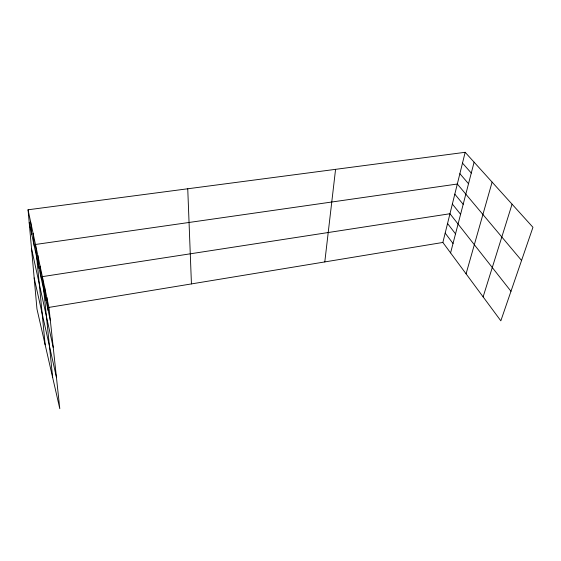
<?xml version="1.0" encoding="UTF-8"?>
<svg xmlns="http://www.w3.org/2000/svg" width="561" height="561" viewBox="0 0 561 561"><rect width="100%" height="100%" fill="white"/><g stroke="black" fill="none" stroke-linecap="round" stroke-linejoin="round"><path stroke-width="0.84" d="M324.791 261.924L335.569 169.345M465.167 152.297L532.95 227.303L500.833 320.815L442.86 242.457L465.167 152.297L28.05 209.779L36.963 309.027L59.796 408.703L48.94 307.407L28.05 209.779M450.588 252.899L474.101 162.185M466.072 273.831L492.102 182.108M483.119 296.874L512.06 204.183M48.94 307.407L442.86 242.457M462.495 163.104L471.282 173.076M459.88 173.679L468.519 183.72M521.555 260.472L457.32 184.022L35.476 244.477L45.168 344.847M454.817 194.141L463.183 204.323M452.362 204.043L460.595 214.288M510.973 291.285L449.964 213.741L42.355 276.636L52.685 377.658M447.545 223.516L455.518 233.867M445.175 233.088L453.029 243.488M34.172 277.933L56.437 377.343M31.542 248.656L53.239 347.511M29.2 222.598L50.364 320.689M46.801 297.4L48.204 310.654M44.607 287.148L45.981 300.366M40.119 266.18L41.437 279.315M37.825 255.458L39.116 268.551M33.064 233.208L34.291 246.174M30.589 221.644L31.781 234.54M187.746 188.784L191.441 283.915"/></g></svg>
